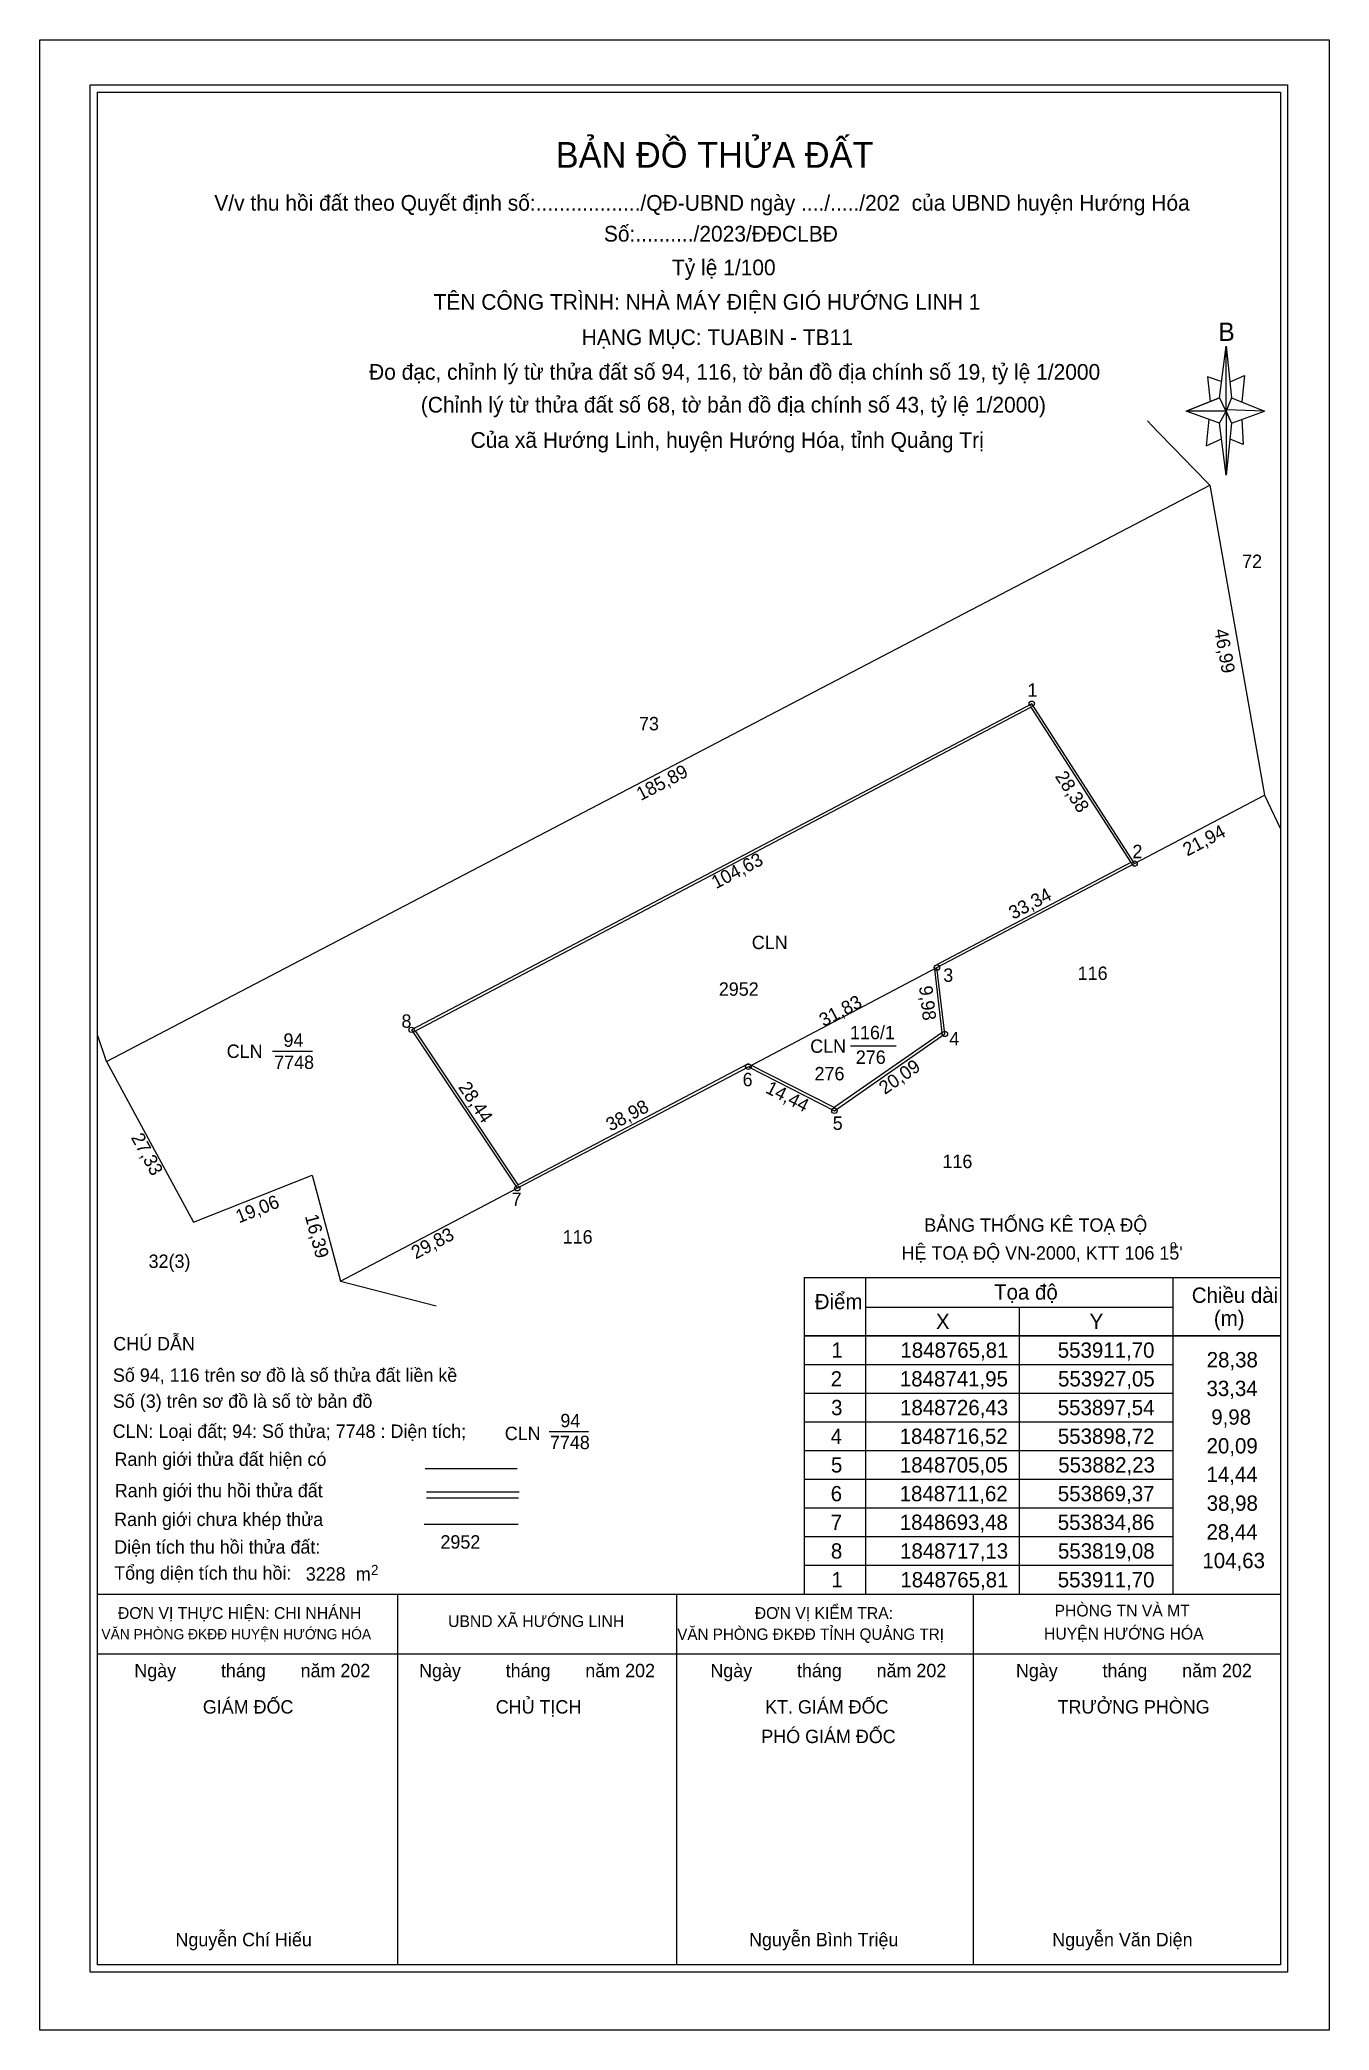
# Model space of a CAD drawing. Extents: x 552734 to 553956, y 1847770 to 1848865.
# Drawn here: x 553763.6 to 553956.1, y 1848567.8 to 1848864.9 of the extents above; entities outside this region: 1.
import ezdxf

# ---------------------------------------------------------------- set-up
doc = ezdxf.new("R2010")
doc.units = 0
for name, color, linetype in [('Level 1', 7, 'Continuous'), ('Level 10', 7, 'Continuous'), ('Level 13', 7, 'Continuous'), ('Level 16', 7, 'Continuous'), ('Level 18', 7, 'Continuous'), ('Level 21', 7, 'Continuous'), ('Level 30', 7, 'Continuous'), ('Level 5', 7, 'Continuous'), ('Level 6', 7, 'Continuous')]:
    doc.layers.add(name, color=color, linetype=linetype)

msp = doc.modelspace()

# ---------------------------------------------------------------- linework, layer by layer
at = {"layer": 'Level 1'}
for p, q in [((553939.72, 1848811.45), (553940.71, 1848819.2)), ((553940.11, 1848813.84), (553937.93, 1848814.63)), ((553937.93, 1848814.63), (553938.33, 1848810.86)), ((553941.31, 1848813.84), (553943.49, 1848814.83)), ((553943.49, 1848814.83), (553943.09, 1848810.86)), ((553939.72, 1848811.45), (553934.75, 1848809.46)), ((553934.75, 1848809.46), (553939.72, 1848811.45)), ((553940.71, 1848809.46), (553939.72, 1848811.45)), ((553939.72, 1848811.45), (553941.51, 1848807.68)), ((553941.51, 1848811.45), (553946.47, 1848809.46)), ((553939.72, 1848807.68), (553934.75, 1848809.46)), ((553940.71, 1848809.46), (553934.75, 1848809.46)), ((553938.13, 1848808.27), (553937.73, 1848804.3)), ((553946.47, 1848809.46), (553940.71, 1848809.66)), ((553940.71, 1848809.66), (553940.71, 1848809.46)), ((553940.71, 1848809.46), (553941.51, 1848807.68)), ((553941.51, 1848807.68), (553940.71, 1848799.93)), ((553941.51, 1848807.68), (553946.47, 1848809.46)), ((553941.51, 1848807.68), (553946.47, 1848809.46)), ((553943.09, 1848808.27), (553943.29, 1848804.5)), ((553937.73, 1848804.3), (553939.92, 1848805.29)), ((553943.29, 1848804.5), (553941.31, 1848805.29)), ((553948.82, 1848684.66), (553948.82, 1848632.91)), ((553877.71, 1848680.14), (553948.82, 1848680.14)), ((553877.71, 1848680.14), (553877.71, 1848632.91)), ((553886.88, 1848680.14), (553886.88, 1848632.91)), ((553932.77, 1848680.14), (553932.77, 1848632.91)), ((553886.88, 1848675.75), (553932.77, 1848675.75)), ((553909.82, 1848675.75), (553909.82, 1848632.91)), ((553877.71, 1848671.46), (553948.82, 1848671.46)), ((553877.71, 1848671.46), (553948.82, 1848671.46)), ((553877.71, 1848671.46), (553877.71, 1848632.91)), ((553877.71, 1848671.46), (553948.82, 1848671.46)), ((553948.82, 1848671.46), (553948.82, 1848632.91)), ((553948.82, 1848671.46), (553948.82, 1848632.91)), ((553877.71, 1848667.18), (553932.77, 1848667.18)), ((553877.71, 1848662.9), (553932.77, 1848662.9)), ((553839.61, 1848657.18), (553845.5, 1848657.18)), ((553877.71, 1848658.61), (553932.77, 1848658.61)), ((553877.71, 1848654.33), (553932.77, 1848654.33)), ((553821.1, 1848651.65), (553834.85, 1848651.65)), ((553821.31, 1848648.18), (553835.14, 1848648.18)), ((553821.31, 1848647.25), (553835.05, 1848647.25)), ((553877.71, 1848650.05), (553932.77, 1848650.05)), ((553877.71, 1848645.76), (553932.77, 1848645.76)), ((553877.71, 1848641.48), (553932.77, 1848641.48)), ((553877.71, 1848637.2), (553932.77, 1848637.2)), ((553772.18, 1848632.91), (553948.82, 1848632.91)), ((553817.02, 1848577.64), (553817.02, 1848632.91)), ((553858.7, 1848577.64), (553858.7, 1848632.91)), ((553877.71, 1848632.91), (553948.82, 1848632.91)), ((553902.99, 1848577.64), (553902.99, 1848632.91)), ((553772.18, 1848623.98), (553948.82, 1848623.98))]:
    msp.add_line(p, q, dxfattribs=at)
for points in [[(553763.56, 1848864.92), (553956.12, 1848864.92), (553956.12, 1848567.8), (553763.56, 1848567.8)], [(553771.1, 1848858.21), (553949.91, 1848858.21), (553949.91, 1848576.48), (553771.1, 1848576.48)], [(553772.18, 1848857.12), (553948.82, 1848857.12), (553948.82, 1848577.57), (553772.18, 1848577.57)], [(553940.71, 1848819.2), (553941.51, 1848811.45), (553940.71, 1848809.46)], [(553940.71, 1848809.46), (553940.71, 1848799.93), (553939.72, 1848807.68)], [(553926.47, 1848742.1), (553897.11, 1848726.66), (553898.29, 1848716.71), (553882.19, 1848705.52), (553869.36, 1848712.07), (553834.99, 1848694), (553819.66, 1848716.99), (553911.56, 1848765.29)], [(552733.79, 1848066.82), (552926.35, 1848066.82), (552926.35, 1847769.7), (552733.79, 1847769.7)]]:
    msp.add_lwpolyline(points, close=True, dxfattribs=at)
for points in [[(553948.82, 1848671.46), (553877.71, 1848671.46), (553877.71, 1848632.91)], [(553835.01, 1848643.3), (553820.97, 1848643.3)]]:
    msp.add_lwpolyline(points, dxfattribs=at)
at = {"layer": 'Level 10'}
for p, q in [((553773.5, 1848712.42), (553938.29, 1848798.43)), ((553938.29, 1848798.43), (553946.47, 1848752.16)), ((553927.05, 1848741.95), (553946.47, 1848752.16)), ((553869.37, 1848711.62), (553897.54, 1848726.43)), ((553808.46, 1848679.6), (553834.86, 1848693.48))]:
    msp.add_line(p, q, dxfattribs=at)
msp.add_lwpolyline([(553773.5, 1848712.42), (553786.53, 1848688.4), (553804.24, 1848695.44), (553808.46, 1848679.6)], dxfattribs=at)
at = {"layer": 'Level 13'}
msp.add_line((553884.61, 1848714.74), (553891.43, 1848714.74), dxfattribs=at)
msp.add_lwpolyline([(553798.3, 1848713.94), (553804.28, 1848713.94)], dxfattribs=at)
at = {"layer": 'Level 16'}
msp.add_line((553946.47, 1848752.16), (553948.82, 1848747.12), dxfattribs=at)
for points in [[(553928.96, 1848808.04), (553930.49, 1848806.47), (553932.93, 1848803.95), (553935.85, 1848800.95), (553938.29, 1848798.43)], [(553773.5, 1848712.42), (553772.18, 1848716.4)], [(553808.46, 1848679.6), (553822.77, 1848675.91)]]:
    msp.add_lwpolyline(points, dxfattribs=at)
at = {"layer": 'Level 21'}
for centre in [(553911.7, 1848765.81), (553927.05, 1848741.95), (553927.05, 1848741.95), (553897.54, 1848726.43), (553819.08, 1848717.13), (553898.72, 1848716.52), (553869.37, 1848711.62), (553882.23, 1848705.05), (553834.86, 1848693.48)]:
    msp.add_circle(centre, 0.4, dxfattribs=at)
at = {"layer": 'Level 30'}
msp.add_lwpolyline([(553927.05, 1848741.95), (553911.7, 1848765.81), (553819.08, 1848717.13), (553834.86, 1848693.48), (553869.37, 1848711.62), (553882.23, 1848705.05), (553898.72, 1848716.52), (553897.54, 1848726.43), (553927.05, 1848741.95)], dxfattribs=at)

# ---------------------------------------------------------------- texts
at = {"layer": 'Level 1'}
for s, height, p in [('BẢN ĐỒ THỬA ĐẤT', 3.8401, (553840.6, 1848845.83)), ('V/v thu hồi đất theo Quyết định số:................../QĐ-UBND ngày ..../...../202  của UBND huyện Hướng Hóa', 2.33918, (553789.62, 1848839.41)), ('Số:........../2023/ĐĐCLBĐ', 2.3392, (553847.8, 1848834.8)), ('Tỷ lệ 1/100', 2.3392, (553857.97, 1848829.77)), ('TÊN CÔNG TRÌNH: NHÀ MÁY ĐIỆN GIÓ HƯỚNG LINH 1', 2.3392, (553822.37, 1848824.62)), ('B', 2.74, (553939.57, 1848819.97)), ('HẠNG MỤC: TUABIN - TB11', 2.3392, (553844.49, 1848819.35)), ('Đo đạc, chỉnh lý từ thửa đất số 94, 116, tờ bản đồ địa chính số 19, tỷ lệ 1/2000', 2.3392, (553812.73, 1848814.18)), ('(Chỉnh lý từ thửa đất số 68, tờ bản đồ địa chính số 43, tỷ lệ 1/2000)', 2.3392, (553820.46, 1848809.28)), ('Của xã Hướng Linh, huyện Hướng Hóa, tỉnh Quảng Trị', 2.3392, (553827.9, 1848804.01)), ('72', 2, (553943.11, 1848786.07)), ('73', 2, (553853.05, 1848761.84)), ('116', 2, (553918.56, 1848724.58)), ('116', 2, (553898.36, 1848696.49)), ('BẢNG THỐNG KÊ TOẠ ĐỘ', 2, (553895.65, 1848686.99)), ('116', 2, (553841.65, 1848685.23)), ('32(3)', 2, (553779.81, 1848681.59)), ("HỆ TOẠ ĐỘ VN-2000, KTT 106 15'", 2, (553892.26, 1848682.83)), ('o', 1.39, (553932.33, 1848684.35)), ('Điểm', 2.284, (553879.29, 1848675.43)), ('Tọa độ', 2.284, (553906.07, 1848676.86)), ('Chiều dài', 2.284, (553935.59, 1848676.38)), ('X', 2.28, (553897.39, 1848672.46)), ('Y', 2.28, (553920.34, 1848672.46)), ('(m)', 2.284, (553938.89, 1848672.94)), ('CHÚ DẪN', 2, (553774.53, 1848669.28)), ('1', 2.28, (553881.78, 1848668.18)), ('1848765,81', 2.284, (553892.08, 1848668.18)), ('553911,70', 2.284, (553915.58, 1848668.18)), ('28,38', 2.284, (553937.82, 1848666.75)), ('Số 94, 116 trên sơ đồ là số thửa đất liền kề', 2, (553774.48, 1848664.59)), ('2', 2.28, (553881.67, 1848663.9)), ('1848741,95', 2.284, (553892, 1848663.9)), ('553927,05', 2.284, (553915.62, 1848663.9)), ('Số (3) trên sơ đồ là số tờ bản đồ', 2, (553774.48, 1848660.71)), ('33,34', 2.284, (553937.79, 1848662.47)), ('94', 2, (553841.3, 1848657.81)), ('3', 2.28, (553881.73, 1848659.61)), ('1848726,43', 2.284, (553892.03, 1848659.61)), ('553897,54', 2.284, (553915.58, 1848659.61)), ('9,98', 2.284, (553938.5, 1848658.19)), ('CLN: Loại đất; 94: Số thửa; 7748 : Diện tích;', 2, (553774.44, 1848656.22)), ('CLN', 2, (553833, 1848655.89)), ('7748', 2, (553839.74, 1848654.54)), ('4', 2.28, (553881.67, 1848655.33)), ('1848716,52', 2.284, (553891.97, 1848655.33)), ('553898,72', 2.284, (553915.59, 1848655.33)), ('20,09', 2.284, (553937.8, 1848653.9)), ('Ranh giới thửa đất hiện có', 2, (553774.71, 1848652.04)), ('5', 2.28, (553881.71, 1848651.05)), ('1848705,05', 2.284, (553892, 1848651.05)), ('553882,23', 2.284, (553915.65, 1848651.05)), ('14,44', 2.284, (553937.79, 1848649.62)), ('Ranh giới thu hồi thửa đất', 2, (553774.75, 1848647.36)), ('6', 2.28, (553881.67, 1848646.76)), ('1848711,62', 2.284, (553891.97, 1848646.76)), ('553869,37', 2.284, (553915.59, 1848646.76)), ('38,98', 2.284, (553937.82, 1848645.34)), ('Ranh giới chưa khép thửa', 2, (553774.67, 1848643.06)), ('7', 2.28, (553881.68, 1848642.48)), ('1848693,48', 2.284, (553891.99, 1848642.48)), ('553834,86', 2.284, (553915.58, 1848642.48)), ('28,44', 2.284, (553937.79, 1848641.05)), ('Diện tích thu hồi thửa đất:', 2, (553774.67, 1848638.94)), ('8', 2.28, (553881.7, 1848638.2)), ('1848717,13', 2.284, (553892.03, 1848638.2)), ('553819,08', 2.284, (553915.61, 1848638.2)), ('104,63', 2.284, (553937.18, 1848636.77)), ('Tổng diện tích thu hồi:', 2, (553774.67, 1848635.05)), ('3228', 2, (553803.28, 1848634.91)), ('m', 2, (553810.75, 1848634.91)), ('2', 1.5, (553813.02, 1848635.76)), ('1', 2.28, (553881.78, 1848633.91)), ('1848765,81', 2.284, (553892.08, 1848633.91)), ('553911,70', 2.284, (553915.58, 1848633.91)), ('ĐƠN VỊ THỰC HIỆN: CHI NHÁNH', 1.7544, (553775.23, 1848629.2)), ('UBND XÃ HƯỚNG LINH', 1.7544, (553824.53, 1848627.99)), ('ĐƠN VỊ KIỂM TRA:', 1.7544, (553870.33, 1848629.2)), ('PHÒNG TN VÀ MT', 1.7544, (553915.1, 1848629.56)), ('VĂN PHÒNG ĐKĐĐ HUYỆN HƯỚNG HÓA', 1.5409, (553772.76, 1848626.15)), ('VĂN PHÒNG ĐKĐĐ TỈNH QUẢNG TRỊ', 1.6963, (553858.76, 1848626.07)), ('HUYỆN HƯỚNG HÓA', 1.7544, (553913.53, 1848626.12)), ('Ngày         tháng       năm 202', 2, (553777.68, 1848620.49)), ('Ngày         tháng       năm 202', 2, (553820.2, 1848620.49)), ('Ngày         tháng       năm 202', 2, (553863.7, 1848620.49)), ('Ngày         tháng       năm 202', 2, (553909.33, 1848620.49)), ('GIÁM ĐỐC', 2, (553787.91, 1848615.07)), ('CHỦ TỊCH', 2, (553831.65, 1848615.07)), ('KT. GIÁM ĐỐC', 2, (553871.87, 1848615.07)), ('TRƯỞNG PHÒNG', 2, (553915.55, 1848615.07)), ('PHÓ GIÁM ĐỐC', 2, (553871.31, 1848610.66)), ('Nguyễn Chí Hiếu', 2, (553783.82, 1848580.33)), ('Nguyễn Bình Triệu', 2, (553869.48, 1848580.33)), ('Nguyễn Văn Diện', 2, (553914.75, 1848580.33))]:
    msp.add_text(s, height=height, dxfattribs=at).set_placement(p)
at = {"layer": 'Level 10'}
for s, rotation, p in [('46,99', 280.0256, (553938.96, 1848776.82)), ('185,89', 27.5617, (553853.31, 1848751.28)), ('21,94', 27.7334, (553934.92, 1848742.99)), ('31,83', 27.7338, (553880.62, 1848717.54)), ('27,33', 298.4783, (553777.12, 1848701.06)), ('19,06', 21.6786, (553793.3, 1848688.23)), ('16,39', 284.9179, (553803.13, 1848689.34)), ('29,83', 27.7335, (553819.7, 1848682.85))]:
    msp.add_text(s, height=2, rotation=rotation, dxfattribs=at).set_placement(p)
at = {"layer": 'Level 13'}
for s, p in [('94', (553799.95, 1848714.6)), ('CLN', (553878.61, 1848713.7)), ('116/1', (553884.56, 1848715.73)), ('CLN', (553791.47, 1848712.94)), ('7748', (553798.56, 1848711.29)), ('276', (553885.42, 1848712.05))]:
    msp.add_text(s, height=2, dxfattribs=at).set_placement(p)
at = {"layer": 'Level 18'}
msp.add_text('CLN', height=2, dxfattribs=at).set_placement((553869.89, 1848729.18))
at = {"layer": 'Level 21'}
for s, p in [('1', (553911.05, 1848766.85)), ('2', (553926.73, 1848742.75)), ('3', (553898.48, 1848724.3)), ('8', (553817.57, 1848717.44)), ('4', (553899.39, 1848714.83)), ('6', (553868.52, 1848708.72)), ('5', (553881.97, 1848702.2)), ('7', (553834.02, 1848690.85))]:
    msp.add_text(s, height=2, dxfattribs=at).set_placement(p)
at = {"layer": 'Level 30'}
for s, rotation, p in [('28,38', 302.752, (553915.1, 1848754.98)), ('104,63', 27.7263, (553864.53, 1848738.11)), ('33,34', 27.7335, (553908.93, 1848733.55)), ('9,98', 276.8015, (553894.85, 1848723.6)), ('20,09', 34.8092, (553889.76, 1848707.4)), ('28,44', 303.7169, (553825.98, 1848708.58)), ('38,98', 27.7335, (553848.78, 1848701.93)), ('14,44', 332.95, (553871.79, 1848707.82))]:
    msp.add_text(s, height=2, rotation=rotation, dxfattribs=at).set_placement(p)
at = {"layer": 'Level 5'}
for s, p in [('2952', (553864.96, 1848722.22)), ('276', (553879.26, 1848709.59)), ('2952', (553823.39, 1848639.69))]:
    msp.add_text(s, height=2, dxfattribs=at).set_placement(p)
at = {"layer": 'Level 6'}
for s, p in [('2952', (553864.96, 1848722.22)), ('276', (553879.26, 1848709.59)), ('2952', (553823.39, 1848639.69))]:
    msp.add_text(s, height=2, dxfattribs=at).set_placement(p)

doc.saveas('drawing.dxf')
